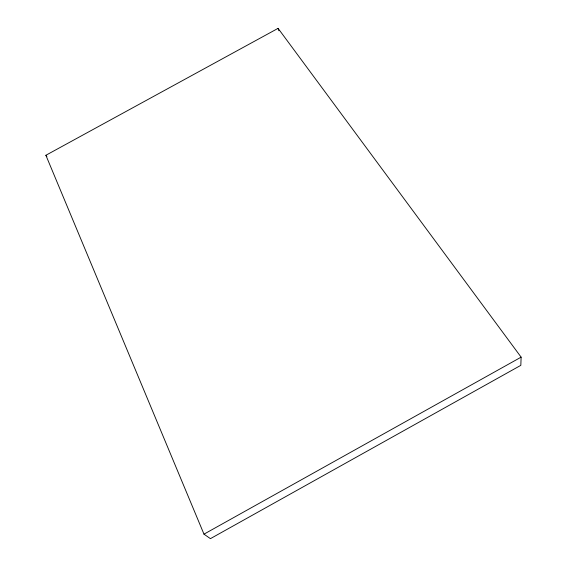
<?xml version="1.0" encoding="UTF-8"?>
<svg xmlns="http://www.w3.org/2000/svg" width="567" height="567" viewBox="0 0 567 567"><rect width="100%" height="100%" fill="white"/><g stroke="black" fill="none" stroke-linecap="round" stroke-linejoin="round"><path stroke-width="0.85" d="M521.116 357.146L520.832 365.332L210.428 538.65L203.978 534.157L45.884 155.273L278.085 28.35L521.116 357.146L203.978 534.157M45.884 155.273L46.912 156.577M278.085 28.35L278.851 30.724"/></g></svg>
